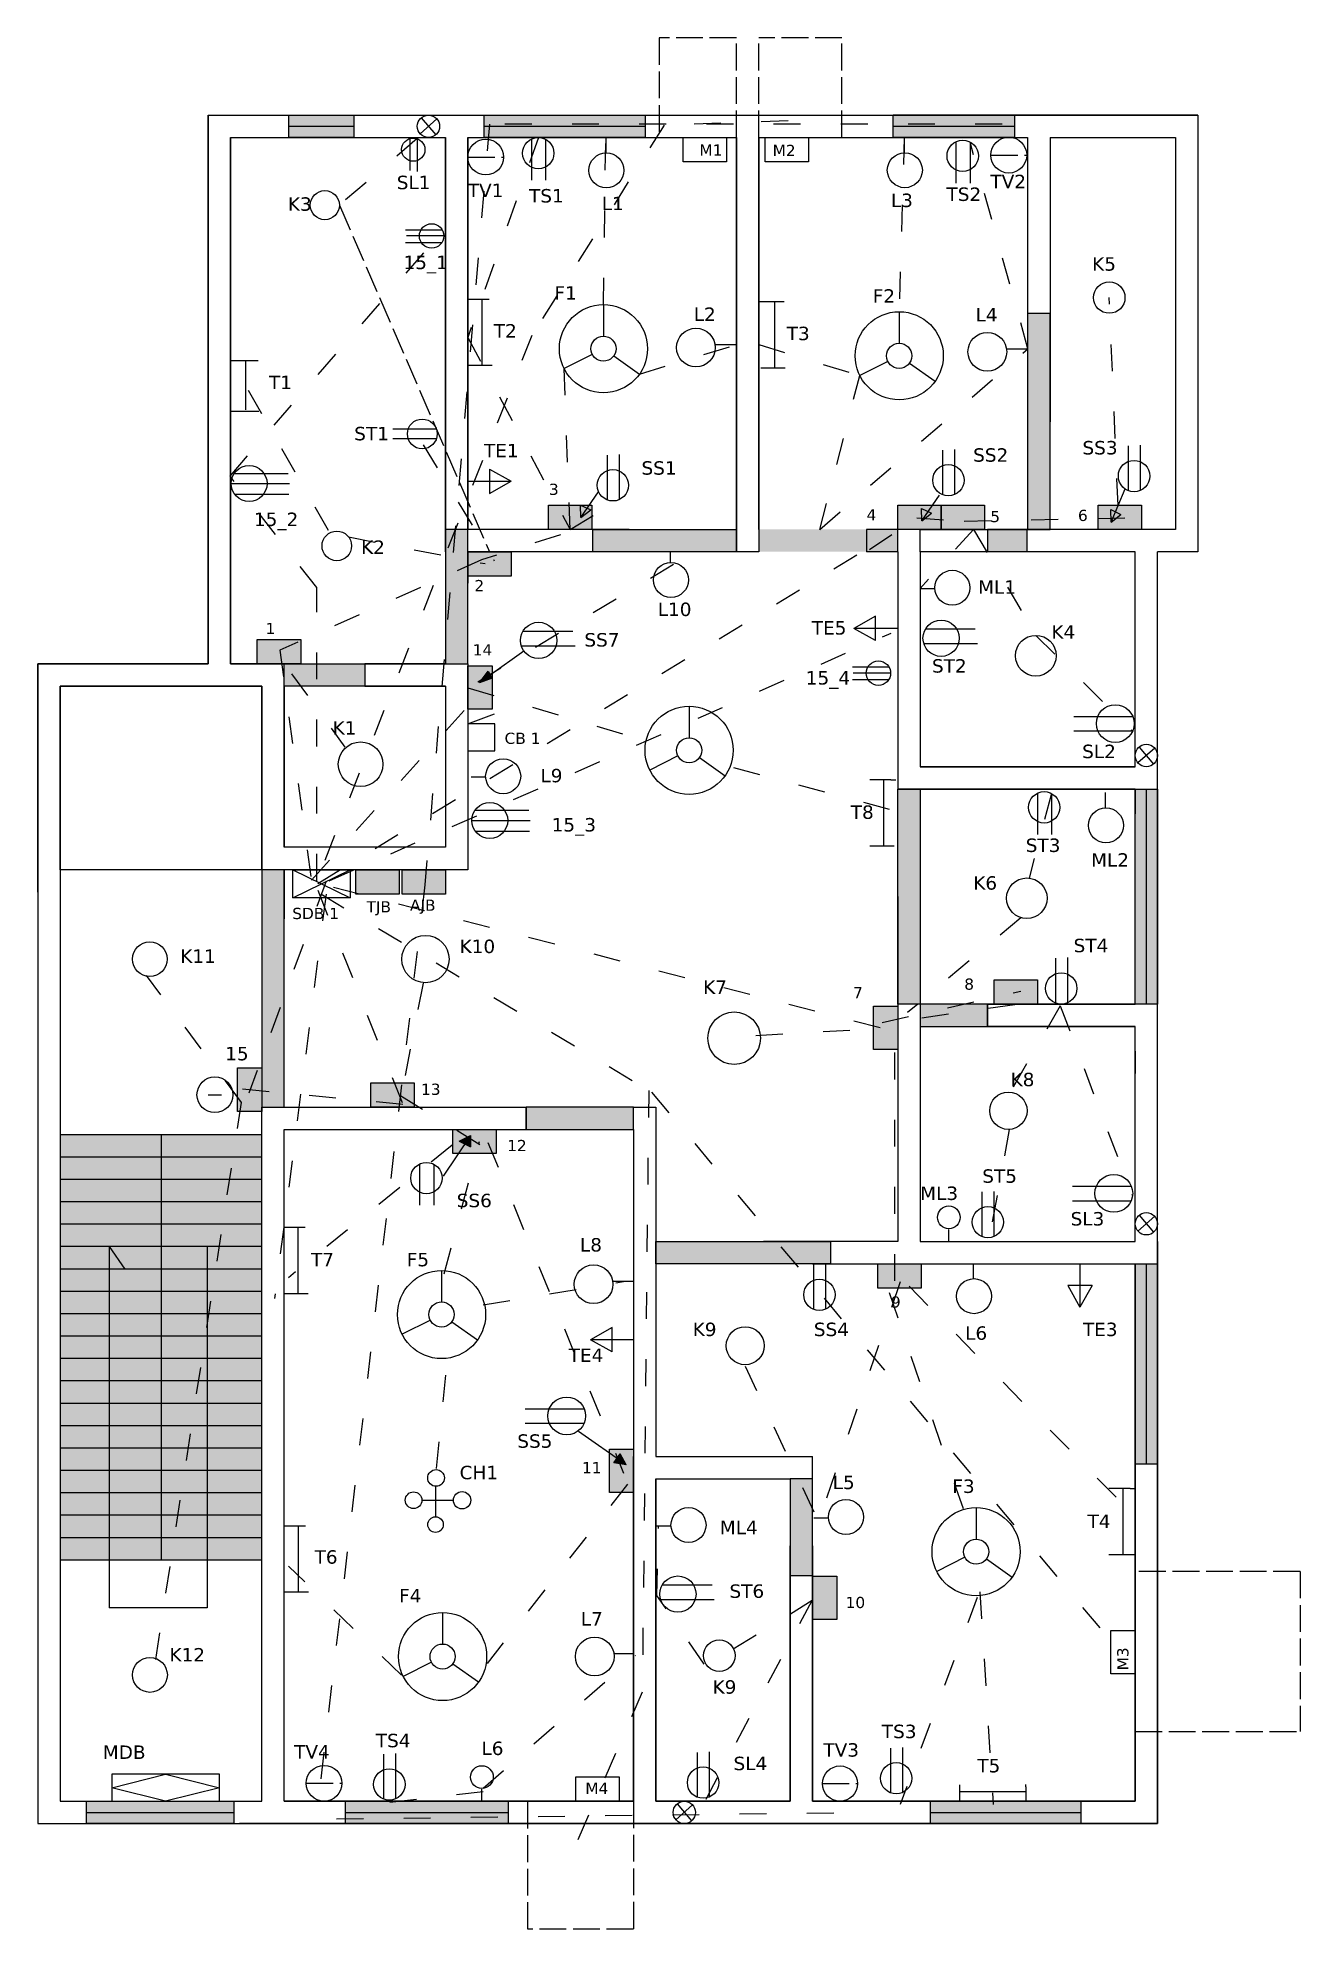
# Model space of a CAD drawing. Header units: feet. Extents: x 188 to 752, y -244 to 601.
import ezdxf

# ---------------------------------------------------------------- set-up
doc = ezdxf.new("R2010")
doc.units = ezdxf.units.FT
doc.header["$MEASUREMENT"] = 0
doc.linetypes.add('ACAD_ISO02W100', pattern=[15, 12, -3])
doc.linetypes.add('ACAD_ISO03W100', pattern=[30, 12, -18])
doc.styles.get("Standard").update_dxf_attribs({"font": 'verdana.ttf', "height": 6})

msp = doc.modelspace()

# ---------------------------------------------------------------- hatches: boundary and pattern name
at = {"linetype": 'ACAD_ISO02W100'}
h = msp.add_hatch(color=70, dxfattribs=at)
h.paths.add_polyline_path([(329.29, 561.45), (329.29, 566.45), (300.25, 566.45), (300.25, 561.45)])
h.paths.add_polyline_path([(329.29, 556.45), (329.29, 561.45), (300.25, 561.45), (300.25, 556.45)])
h.paths.add_polyline_path([(459.39, 561.45), (459.39, 566.45), (387.44, 566.45), (387.44, 561.45)])
h.paths.add_polyline_path([(387.44, 561.45), (387.44, 556.45), (411.5, 556.45, -0.007605), (411.72, 556.45), (436.88, 556.45, -0.137077), (440.65, 556.45), (459.39, 556.45), (459.39, 561.45)])
h.paths.add_polyline_path([(624.25, 561.45), (624.25, 566.45), (570.13, 566.45), (570.13, 561.45)])
h.paths.add_polyline_path([(570.13, 561.45), (570.13, 556.45), (620.28, 556.45, -0.089971), (623.14, 556.45), (624.25, 556.45), (624.25, 561.45)])
h.paths.add_polyline_path([(678.13, -36.01), (683.13, -36.01), (683.13, 53.45), (678.13, 53.45)])
h.paths.add_polyline_path([(688.13, 53.45), (683.13, 53.45), (683.13, -36.01), (688.13, -36.01)])
h.paths.add_polyline_path([(678.13, 169.45), (683.13, 169.45), (683.13, 265.45), (678.13, 265.45)])
h.paths.add_polyline_path([(688.13, 265.45), (683.13, 265.45), (683.13, 169.45), (688.13, 169.45)])
h.paths.add_polyline_path([(653.82, -191.55), (653.82, -186.55), (611.85, -186.55, -0.000194), (611.84, -186.55), (586.79, -186.55), (586.79, -191.55)])
h.paths.add_polyline_path([(653.82, -196.55), (653.82, -191.55), (586.79, -191.55), (586.79, -196.55)])
h.paths.add_polyline_path([(398.12, -191.55), (398.12, -186.55), (372.77, -186.55, -0.000274), (372.76, -186.55), (325.54, -186.55), (325.54, -191.55)])
h.paths.add_polyline_path([(325.54, -191.55), (325.54, -196.55), (398.12, -196.55), (398.12, -191.55)])
h.paths.add_polyline_path([(275.58, -191.55), (275.58, -186.55), (209.79, -186.55), (209.79, -191.55)])
h.paths.add_polyline_path([(209.79, -191.55), (209.79, -196.55), (275.58, -196.55), (275.58, -191.55)])
h = msp.add_hatch(color=104)
h.paths.add_polyline_path([(288.13, 123.45), (298.13, 123.45), (298.13, 229.45), (288.13, 229.45)])
h.paths.add_polyline_path([(454.13, 113.45), (454.13, 123.45), (406.13, 123.45), (406.13, 113.45)])
h.paths.add_polyline_path([(298.13, 321.45), (298.13, 311.45), (334.13, 311.45), (334.13, 321.45)])
h.paths.add_polyline_path([(370.13, 321.45), (380.13, 321.45), (380.13, 381.45), (370.13, 381.45)])
h.paths.add_polyline_path([(500.13, 371.45), (500.13, 381.45), (435.97, 381.45), (435.97, 371.45)])
h.paths.add_polyline_path([(558.13, 371.45), (558.13, 381.45), (510.13, 381.45), (510.13, 371.45)])
h.paths.add_polyline_path([(572.13, 371.45), (572.13, 381.45), (558.13, 381.45), (558.13, 371.45)])
h.paths.add_polyline_path([(612.13, 381.45), (612.13, 371.45), (629.71, 371.45), (629.71, 381.45)])
h.paths.add_polyline_path([(630.13, 381.45), (640.13, 381.45), (640.13, 429.45), (640.13, 429.45), (640.13, 477.88), (630.13, 477.88)])
h.paths.add_polyline_path([(582.13, 265.45), (572.13, 265.45), (572.13, 169.45), (582.13, 169.45)])
h.paths.add_polyline_path([(582.13, 169.45), (582.13, 159.45), (612.13, 159.45), (612.13, 169.45)])
h.paths.add_polyline_path([(542.13, 53.45), (542.13, 63.45), (464.13, 63.45), (464.13, 53.45)])
h.paths.add_polyline_path([(534.13, -42.55), (524.13, -42.55), (524.13, -72.55), (524.13, -85.71), (534.13, -85.71), (534.13, -72.55)])
h = msp.add_hatch(color=253, dxfattribs=at)
h.paths.add_polyline_path([(435.5, 392.29), (416.13, 392.29), (416.13, 381.45), (435.5, 381.45)])
h.paths.add_polyline_path([(399.5, 371.45), (380.13, 371.45), (380.13, 360.55), (399.5, 360.55)])
h.paths.add_polyline_path([(591.5, 392.29), (572.13, 392.29), (572.13, 381.45), (591.5, 381.45)])
h.paths.add_polyline_path([(610.88, 392.29), (591.5, 392.29), (591.5, 381.45), (610.88, 381.45)])
h.paths.add_polyline_path([(681.02, 392.29), (661.64, 392.29), (661.64, 381.45), (681.02, 381.45)])
h.paths.add_polyline_path([(390.97, 320.45), (380.13, 320.45), (380.13, 301.08), (390.97, 301.08)])
h.paths.add_polyline_path([(572.13, 168.58), (561.3, 168.58), (561.3, 149.2), (572.13, 149.2)])
h.paths.add_polyline_path([(634.48, 180.29), (615.11, 180.29), (615.11, 169.45), (634.48, 169.45)])
h.paths.add_polyline_path([(356.21, 134.29), (336.83, 134.29), (336.83, 123.45), (356.21, 123.45)])
h.paths.add_polyline_path([(392.85, 113.45), (373.47, 113.45), (373.47, 102.7), (392.85, 102.7)])
h.paths.add_polyline_path([(544.97, -86.09), (534.13, -86.09), (534.13, -105.47), (544.97, -105.47)])
h.paths.add_polyline_path([(582.64, 53.45), (563.26, 53.45), (563.26, 42.54), (582.64, 42.54)])
for color, points in [(253, [(399.5, 371.45), (380.13, 371.45), (380.13, 369.14), (382.19, 368.03), (383.4, 370.1), (386.08, 365.95), (380.97, 365.95), (382.19, 368.03), (380.13, 369.14), (380.13, 360.55), (399.5, 360.55)]), (92, [(349.47, 229.45), (330.09, 229.45), (330.09, 218.5), (349.47, 218.5)]), (130, [(370.16, 229.44), (350.78, 229.45), (350.78, 218.6), (370.16, 218.6)])]:
    msp.add_hatch(color=color, dxfattribs=at).paths.add_polyline_path(points)
for points in [[(305.5, 332.29), (286.13, 332.29), (286.13, 321.45), (305.5, 321.45)], [(288.1, 140.91), (277.26, 140.91), (277.26, 121.53), (288.1, 121.53)], [(454.13, -29.37), (443.42, -29.37), (443.42, -48.75), (454.13, -48.75)]]:
    msp.add_hatch(color=253).paths.add_polyline_path(points)
at = {"linetype": 'ACAD_ISO02W100', "true_color": 0x000000}
h = msp.add_hatch(color=18, dxfattribs=at)
h.paths.add_polyline_path([(385.33, 312.89), (390.77, 315.3), (389.28, 318.16)])
h.paths.add_polyline_path([(390.97, 314.93), (390.77, 315.3), (385.33, 312.89)])
h = msp.add_hatch(color=252)
h.paths.add_polyline_path([(243.13, 111.12), (198.13, 111.12), (198.13, 101.12), (243.13, 101.12)])
h.paths.add_polyline_path([(243.13, 101.12), (198.13, 101.12), (198.13, 91.12), (243.13, 91.12)])
h.paths.add_polyline_path([(243.13, 91.12), (198.13, 91.12), (198.13, 81.12), (243.13, 81.12)])
h.paths.add_polyline_path([(288.13, 91.12), (243.13, 91.12), (243.13, 81.12), (288.13, 81.12)])
h.paths.add_polyline_path([(288.13, 101.12), (243.13, 101.12), (243.13, 91.12), (288.13, 91.12)])
h.paths.add_polyline_path([(288.13, 111.12), (243.13, 111.12), (243.13, 101.12), (288.13, 101.12)])
h.paths.add_polyline_path([(243.13, 81.12), (198.13, 81.12), (198.13, 71.12), (243.13, 71.12)])
h.paths.add_polyline_path([(288.13, 71.12), (243.13, 71.12), (243.13, 61.12), (288.13, 61.12)])
h.paths.add_polyline_path([(288.13, 81.12), (243.13, 81.12), (243.13, 71.12), (288.13, 71.12)])
h.paths.add_polyline_path([(243.13, 71.12), (198.13, 71.12), (198.13, 61.12), (243.13, 61.12)])
h.paths.add_polyline_path([(243.13, 61.12), (219.97, 61.12), (226.95, 51.12), (243.13, 51.12)])
h.paths.add_polyline_path([(219.97, 61.12), (198.13, 61.12), (198.13, 51.12), (213.49, 51.12)])
h.paths.add_polyline_path([(219.97, 61.12), (213.49, 51.12), (219.97, 51.12)], flags=16)
h.paths.add_polyline_path([(219.97, 61.12), (219.97, 51.12), (226.95, 51.12)])
h.paths.add_polyline_path([(243.13, 51.12), (219.97, 51.12), (219.97, 41.12), (243.13, 41.12)])
h.paths.add_polyline_path([(219.97, 51.12), (198.13, 51.12), (198.13, 41.12), (219.97, 41.12)])
h.paths.add_polyline_path([(219.97, 41.12), (198.13, 41.12), (198.13, 31.12), (219.97, 31.12)])
h.paths.add_polyline_path([(243.13, 41.12), (219.97, 41.12), (219.97, 31.12), (243.13, 31.12)])
h.paths.add_polyline_path([(263.81, 61.12), (243.13, 61.12), (243.13, 51.12), (263.81, 51.12)])
h.paths.add_polyline_path([(288.13, 61.12), (263.81, 61.12), (263.81, 51.12), (288.13, 51.12)])
h.paths.add_polyline_path([(263.81, 51.12), (243.13, 51.12), (243.13, 41.12), (263.81, 41.12)])
h.paths.add_polyline_path([(288.13, 51.12), (263.81, 51.12), (263.81, 41.12), (288.13, 41.12)])
h.paths.add_polyline_path([(263.81, 41.12), (243.13, 41.12), (243.13, 31.12), (263.81, 31.12)])
h.paths.add_polyline_path([(288.13, 41.12), (263.81, 41.12), (263.81, 31.12), (288.13, 31.12)])
h.paths.add_polyline_path([(263.81, 31.12), (243.13, 31.12), (243.13, 21.12), (263.81, 21.12)])
h.paths.add_polyline_path([(288.13, 31.12), (263.81, 31.12), (263.81, 21.12), (288.13, 21.12)])
h.paths.add_polyline_path([(243.13, 31.12), (219.97, 31.12), (219.97, 21.12), (243.13, 21.12)])
h.paths.add_polyline_path([(219.97, 31.12), (198.13, 31.12), (198.13, 21.12), (219.97, 21.12)])
h.paths.add_polyline_path([(219.97, 21.12), (198.13, 21.12), (198.13, 11.12), (219.97, 11.12)])
h.paths.add_polyline_path([(243.13, 11.12), (219.97, 11.12), (219.97, 1.12), (243.13, 1.12)])
h.paths.add_polyline_path([(263.81, 21.12), (243.13, 21.12), (243.13, 16.12), (243.13, 11.12), (263.81, 11.12)])
h.paths.add_polyline_path([(243.13, 16.12), (243.13, 21.12), (219.97, 21.12), (219.97, 11.12), (243.13, 11.12)])
h.paths.add_polyline_path([(288.13, 21.12), (263.81, 21.12), (263.81, 11.12), (288.13, 11.12)])
h.paths.add_polyline_path([(288.13, 11.12), (263.81, 11.12), (263.81, 1.12), (288.13, 1.12)])
h.paths.add_polyline_path([(263.81, 11.12), (243.13, 11.12), (243.13, 1.12), (263.81, 1.12)])
h.paths.add_polyline_path([(219.97, 11.12), (198.13, 11.12), (198.13, 1.12), (219.97, 1.12)])
h.paths.add_polyline_path([(219.97, 1.12), (198.13, 1.12), (198.13, -8.88), (219.97, -8.88)])
h.paths.add_polyline_path([(243.13, 1.12), (219.97, 1.12), (219.97, -8.88), (243.13, -8.88)])
h.paths.add_polyline_path([(263.81, 1.12), (243.13, 1.12), (243.13, -8.88), (263.81, -8.88)])
h.paths.add_polyline_path([(288.13, 1.12), (263.81, 1.12), (263.81, -8.88), (288.13, -8.88)])
h.paths.add_polyline_path([(219.97, -8.88), (198.13, -8.88), (198.13, -18.88), (219.97, -18.88)])
h.paths.add_polyline_path([(243.13, -8.88), (219.97, -8.88), (219.97, -18.88), (243.13, -18.88)])
h.paths.add_polyline_path([(263.81, -8.88), (243.13, -8.88), (243.13, -18.88), (263.81, -18.88)])
h.paths.add_polyline_path([(288.13, -8.88), (263.81, -8.88), (263.81, -18.88), (288.13, -18.88)])
h.paths.add_polyline_path([(288.13, -18.88), (263.81, -18.88), (263.81, -28.88), (288.13, -28.88)])
h.paths.add_polyline_path([(263.81, -18.88), (243.13, -18.88), (243.13, -28.88), (263.81, -28.88)])
h.paths.add_polyline_path([(243.13, -18.88), (219.97, -18.88), (219.97, -28.88), (243.13, -28.88)])
h.paths.add_polyline_path([(219.97, -18.88), (198.13, -18.88), (198.13, -28.88), (219.97, -28.88)])
h.paths.add_polyline_path([(219.97, -28.88), (198.13, -28.88), (198.13, -38.88), (219.97, -38.88)])
h.paths.add_polyline_path([(243.13, -28.88), (219.97, -28.88), (219.97, -38.88), (243.13, -38.88)])
h.paths.add_polyline_path([(263.81, -28.88), (243.13, -28.88), (243.13, -38.88), (263.81, -38.88)])
h.paths.add_polyline_path([(288.13, -28.88), (263.81, -28.88), (263.81, -38.88), (288.13, -38.88)])
h.paths.add_polyline_path([(288.13, -38.88), (263.81, -38.88), (263.81, -48.88), (288.13, -48.88)])
h.paths.add_polyline_path([(263.81, -38.88), (243.13, -38.88), (243.13, -48.88), (263.81, -48.88)])
h.paths.add_polyline_path([(243.13, -38.88), (219.97, -38.88), (219.97, -48.88), (243.13, -48.88)])
h.paths.add_polyline_path([(219.97, -38.88), (198.13, -38.88), (198.13, -48.88), (219.97, -48.88)])
h.paths.add_polyline_path([(219.97, -48.88), (198.13, -48.88), (198.13, -58.88), (219.97, -58.88)])
h.paths.add_polyline_path([(243.13, -48.88), (219.97, -48.88), (219.97, -58.88), (243.13, -58.88)])
h.paths.add_polyline_path([(263.81, -48.88), (243.13, -48.88), (243.13, -58.88), (263.81, -58.88)])
h.paths.add_polyline_path([(288.13, -48.88), (263.81, -48.88), (263.81, -58.88), (288.13, -58.88)])
h.paths.add_polyline_path([(288.13, -58.88), (263.81, -58.88), (263.81, -68.88), (288.13, -68.88)])
h.paths.add_polyline_path([(263.81, -58.88), (243.13, -58.88), (243.13, -68.88), (263.81, -68.88)])
h.paths.add_polyline_path([(263.81, -68.88), (243.13, -68.88), (243.13, -78.88), (263.81, -78.88)])
h.paths.add_polyline_path([(288.13, -68.88), (263.81, -68.88), (263.81, -78.88), (288.13, -78.88)])
h.paths.add_polyline_path([(243.13, -68.88), (219.97, -68.88), (219.97, -78.88), (243.13, -78.88)])
h.paths.add_polyline_path([(243.13, -58.88), (219.97, -58.88), (219.97, -68.88), (243.13, -68.88)])
h.paths.add_polyline_path([(219.97, -58.88), (198.13, -58.88), (198.13, -68.88), (219.97, -68.88)])
h.paths.add_polyline_path([(219.97, -68.88), (198.13, -68.88), (198.13, -78.88), (219.97, -78.88)])
h = msp.add_hatch(color=18, dxfattribs=at)
h.paths.add_polyline_path([(381.27, 110.71), (376.27, 108.21), (378.75, 106.96)])
h.paths.add_polyline_path([(381.27, 110.71), (378.75, 106.96), (381.27, 105.71)])
h = msp.add_hatch(color=18, dxfattribs=at)
h.paths.add_polyline_path([(219.97, 61.12), (213.49, 51.12), (219.97, 51.12)])
h.paths.add_polyline_path([(219.97, 61.12), (219.97, 51.12), (226.95, 51.12)])
msp.add_hatch(color=18, dxfattribs=at).paths.add_polyline_path([(450.79, -36.29), (445.27, -35.44), (448.16, -31.36)])

# ---------------------------------------------------------------- linework, layer by layer
at = {"linetype": 'ACAD_ISO02W100'}
for p, q in [((500.13, 600.96), (465.53, 600.96)), ((465.53, 600.96), (465.53, 556.45)), ((500.13, 556.45), (500.13, 600.96)), ((510.13, 556.45), (510.13, 600.97)), ((547.2, 600.97), (510.13, 600.97)), ((547.2, 556.45), (547.2, 600.97)), ((380.13, 547.71), (396.13, 547.72)), ((613.71, 548.58), (629.71, 548.58)), ((380.97, 365.95), (380.97, 365.95)), ((385.33, 312.89), (389.28, 318.16)), ((390.97, 314.93), (385.33, 312.89)), ((389.28, 318.16), (390.97, 314.93)), ((751.83, -83.94), (678.13, -83.94)), ((678.13, -155.48), (751.83, -155.48)), ((307.95, -178.55), (323.95, -178.55)), ((406.96, -243.71), (406.96, -186.55)), ((454.13, -186.55), (454.13, -243.71)), ((454.13, -243.71), (406.96, -243.71))]:
    msp.add_line(p, q, dxfattribs=at)
for p, q in [((264.13, 566.45), (706.13, 566.45)), ((264.13, 566.45), (264.13, 321.45)), ((706.13, 566.45), (617.24, 566.45)), ((706.13, 566.45), (706.13, 371.45)), ((366.29, 564.78), (358.83, 558.12)), ((359.3, 565.24), (365.81, 557.65)), ((274.13, 556.45), (370.13, 556.45)), ((274.13, 556.45), (274.13, 321.45)), ((380.13, 556.45), (500.13, 556.45)), ((510.13, 556.45), (630.13, 556.45)), ((640.13, 556.45), (696.13, 556.45)), ((696.13, 556.45), (696.13, 381.45)), ((389.81, 408.35), (389.81, 397.5)), ((389.81, 408.35), (399.5, 402.92)), ((380.13, 402.92), (399.5, 402.92)), ((389.81, 397.5), (399.5, 402.92)), ((430.61, 386.69), (438.54, 398.21)), ((667.36, 384.71), (673.63, 399.52)), ((430.61, 386.69), (430.52, 392.28)), ((430.52, 392.28), (435.02, 390.11)), ((430.61, 386.69), (435.02, 390.11)), ((582.86, 385.21), (582.77, 390.8)), ((582.77, 390.8), (587.27, 388.63)), ((582.86, 385.21), (590.79, 396.73)), ((582.86, 385.21), (587.27, 388.63)), ((667.36, 384.71), (667.27, 390.3)), ((667.27, 390.3), (671.77, 388.13)), ((558.13, 381.45), (558.13, 371.45)), ((572.13, 371.45), (572.13, 381.45)), ((582.13, 371.45), (582.13, 381.45)), ((612.13, 381.45), (612.13, 371.45)), ((667.36, 384.71), (671.77, 388.13)), ((696.13, 381.45), (688.13, 381.45)), ((678.13, 275.45), (678.13, 371.45)), ((688.13, -196.55), (688.13, 371.45)), ((706.13, 371.45), (688.13, 371.45)), ((562.25, 342.64), (552.57, 337.22)), ((562.25, 331.8), (562.25, 342.64)), ((571.94, 337.22), (552.57, 337.22)), ((562.25, 331.8), (552.57, 337.22)), ((264.13, 321.45), (188.13, 321.45)), ((188.13, 321.45), (188.13, -196.55)), ((188.13, 321.45), (188.13, -196.55)), ((298.13, 311.45), (298.13, 321.45)), ((334.13, 321.45), (334.13, 311.45)), ((370.13, 321.45), (380.13, 321.45)), ((264.13, 311.45), (198.13, 311.45)), ((198.13, 311.45), (198.13, -186.55)), ((198.13, 311.45), (198.13, -186.55)), ((380.13, 294.53), (392.03, 299)), ((380.13, 294.53), (380.13, 282.53)), ((392.13, 294.53), (380.13, 294.53)), ((392.13, 282.53), (392.13, 294.53)), ((380.13, 282.53), (392.13, 282.53)), ((686.86, 283.78), (679.4, 277.12)), ((679.87, 284.24), (686.38, 276.65)), ((582.13, 265.45), (572.13, 265.45)), ((678.13, 169.45), (678.13, 265.45)), ((678.13, 265.45), (678.13, 264.45)), ((678.13, 265.45), (678.13, 255.45)), ((678.13, 264.45), (678.13, 254.45)), ((288.13, 229.45), (288.13, 207.45)), ((298.13, 229.45), (298.13, 207.45)), ((301.96, 229.45), (327.53, 216.91)), ((301.96, 216.91), (327.53, 229.45)), ((612.13, 169.45), (612.13, 159.45)), ((678.13, 63.45), (678.13, 159.45)), ((678.13, 148.45), (678.13, 138.45)), ((264.2, 128.95), (270.2, 128.95)), ((406.13, 113.45), (406.13, 123.45)), ((454.13, 113.45), (454.13, 123.45)), ((288.13, 111.12), (198.13, 111.12)), ((243.13, 111.12), (243.13, 16.12)), ((381.27, 110.71), (369.09, 92.6)), ((376.27, 108.21), (381.27, 110.71)), ((381.27, 110.71), (381.27, 105.71)), ((376.27, 108.21), (381.27, 105.71)), ((288.13, 101.12), (198.13, 101.12)), ((288.13, 91.12), (198.13, 91.12)), ((288.13, 81.12), (198.13, 81.12)), ((288.13, 71.12), (198.13, 71.12)), ((686.86, 74.67), (679.4, 68.01)), ((679.87, 75.13), (686.38, 67.54)), ((288.13, 61.12), (198.13, 61.12)), ((219.97, 61.12), (226.95, 51.12)), ((219.97, 61.12), (219.97, -100.14)), ((263.81, 61.12), (263.81, -100.14)), ((572.13, 63.45), (512.13, 63.45)), ((288.13, 51.12), (198.13, 51.12)), ((524.13, 53.45), (512.13, 53.45)), ((534.13, 53.45), (524.13, 53.45)), ((653.47, 53.43), (653.47, 34.05)), ((678.13, -186.55), (678.13, 53.45)), ((658.89, 43.74), (648.05, 43.74)), ((648.05, 43.74), (653.47, 34.05)), ((658.89, 43.74), (653.47, 34.05)), ((288.13, 41.12), (198.13, 41.12)), ((288.13, 31.12), (198.13, 31.12)), ((288.13, 21.12), (198.13, 21.12)), ((444.55, 24.95), (434.86, 19.53)), ((454.24, 19.53), (434.86, 19.53)), ((444.55, 14.11), (434.86, 19.53)), ((444.55, 14.11), (444.55, 24.95)), ((288.13, 11.12), (198.13, 11.12)), ((243.13, 16.12), (243.13, -78.88)), ((288.13, 1.12), (198.13, 1.12)), ((288.13, -8.88), (198.13, -8.88)), ((288.13, -18.88), (198.13, -18.88)), ((450.79, -36.29), (429.51, -21.42)), ((288.13, -28.88), (198.13, -28.88)), ((445.27, -35.44), (448.16, -31.36)), ((450.79, -36.29), (448.16, -31.36)), ((524.13, -32.55), (529.13, -32.55)), ((529.13, -32.55), (534.13, -32.55)), ((534.13, -42.55), (534.13, -32.55)), ((288.13, -38.88), (198.13, -38.88)), ((450.79, -36.29), (445.27, -35.44)), ((288.13, -48.88), (198.13, -48.88)), ((534.13, -42.55), (524.13, -42.55)), ((524.13, -42.55), (524.13, -72.55)), ((534.13, -72.55), (534.13, -42.55)), ((288.13, -58.88), (198.13, -58.88)), ((288.13, -68.88), (198.13, -68.88)), ((288.13, -78.88), (198.13, -78.88)), ((524.13, -85.71), (534.13, -85.71)), ((263.81, -100.14), (219.97, -100.14)), ((245.19, -174.55), (221.19, -174.55)), ((221.19, -174.55), (221.19, -180.55)), ((221.19, -180.55), (245.19, -174.55)), ((269.19, -174.55), (245.19, -174.55)), ((245.19, -174.55), (269.19, -180.55)), ((269.19, -180.55), (269.19, -174.55)), ((221.19, -180.55), (221.19, -186.55)), ((245.19, -186.55), (221.19, -180.55)), ((269.19, -180.55), (245.19, -186.55)), ((269.19, -186.55), (269.19, -180.55)), ((198.13, -186.55), (288.13, -186.55)), ((298.13, -186.55), (454.13, -186.55)), ((454.13, -186.55), (444.13, -186.55)), ((464.13, -186.55), (524.13, -186.55)), ((480.54, -188.22), (473.08, -194.88)), ((473.56, -187.76), (480.07, -195.35)), ((534.13, -186.55), (678.13, -186.55)), ((188.13, -196.55), (688.13, -196.55))]:
    msp.add_line(p, q)
at = {"color": 0}
for p, q in [((300.25, 561.45), (329.29, 561.45)), ((387.44, 561.45), (459.39, 561.45)), ((570.13, 561.45), (624.25, 561.45)), ((683.13, 265.45), (683.13, 169.45)), ((209.79, -191.55), (275.58, -191.55)), ((325.54, -191.55), (398.12, -191.55)), ((586.79, -191.55), (653.82, -191.55))]:
    msp.add_line(p, q, dxfattribs=at)
at = {"color": 4, "linetype": 'ACAD_ISO03W100', "lineweight": -2}
for p, q in [((389.85, 562.44), (360.96, 222.73)), ((618.71, 562.44), (389.85, 562.44)), ((316.83, 224.29), (282.39, 129.65)), ((360.96, 222.73), (313.92, -181.33)), ((543.51, -191.85), (313.92, -194.72))]:
    msp.add_line(p, q, dxfattribs=at)
at = {"color": 3, "linetype": 'ACAD_ISO03W100', "lineweight": -2}
for p, q in [((467.75, 562.02), (408.69, 467.96)), ((523.12, 563.87), (467.75, 562.02)), ((273.95, 405.25), (369.93, 515.91)), ((408.69, 467.96), (312.71, 224.5)), ((312.71, 355.45), (273.95, 405.25)), ((312.71, 224.5), (312.71, 355.45)), ((318.25, 224.5), (569.26, 335.16)), ((314.54, 218.66), (462.2, 130.13)), ((460.92, 130.84), (458.04, -137.81)), ((462.2, 130.13), (671.55, -120.13)), ((458.04, -137.81), (429.32, -203.82))]:
    msp.add_line(p, q, dxfattribs=at)
at = {"color": 0, "linetype": 'ACAD_ISO03W100', "lineweight": -2}
for p, q in [((357.48, 555.95), (322.78, 526.23)), ((411.72, 556.45), (380.13, 467.18)), ((440.71, 481.81), (441.74, 556.45)), ((574.99, 556.45), (572.77, 478.64)), ((630.26, 462.09), (604.39, 554.44)), ((670.49, 392.11), (666.6, 484.96)), ((380.13, 467.18), (425.81, 381.45)), ((456.79, 450.79), (500.13, 463.95)), ((510.13, 463.95), (555.18, 450.12)), ((537.37, 381.45), (630.26, 462.09)), ((425.81, 381.45), (423.13, 453.29)), ((537.37, 381.45), (555.18, 450.12)), ((282.09, 443.57), (317.85, 381.04)), ((360.17, 419.13), (391.9, 367.4)), ((425.81, 381.45), (447.8, 394.57)), ((605.92, 381.45), (582.13, 355.05)), ((605.92, 381.45), (633.77, 334.12)), ((326.79, 378.06), (387.88, 366.15)), ((472.06, 365.73), (380.21, 310.66)), ((633.77, 334.12), (676.96, 291.26)), ((301.45, 316.9), (325.29, 284.15)), ((380.21, 310.66), (458.7, 287.3)), ((498.78, 275.06), (573.92, 255.04)), ((640.78, 263.5), (630.8, 225.73)), ((627.04, 207.98), (576.51, 165.69)), ((279.09, 125.53), (236.58, 182.18)), ((360.17, 178.83), (350.15, 127.1)), ((624.42, 169.1), (576.64, 162.34)), ((644.68, 168.66), (622.17, 129.7)), ((644.68, 168.66), (676.81, 84.12)), ((508.8, 155.47), (567.24, 158.81)), ((240.79, -123.28), (279.09, 125.53)), ((621.92, 113.5), (612.64, 63.3)), ((373.12, 106.39), (299.99, 47.24)), ((369.64, 48.98), (385.31, 108.13)), ((387.05, 35.06), (449.73, 45.5)), ((573.2, 45.37), (537.58, -59.44)), ((601.42, -56.04), (566.79, 45.3)), ((577.16, 43.39), (680.06, -61.42)), ((366.15, -38.02), (371.38, 14.18)), ((503.94, 7.79), (537.58, -63.39)), ((451.47, -44.98), (388.79, -125.02)), ((464.6, -94.73), (465.29, -63.47)), ((350.48, -130.24), (299.99, -81.52)), ((485.69, -125.32), (464.6, -94.73)), ((533.98, -96.77), (486.37, -185.81)), ((498.61, -118.52), (533.98, -96.77)), ((607.6, -95.59), (573.2, -187.97)), ((608.82, -93.06), (614.75, -187.97)), ((387.05, -180.7), (454.95, -121.54)), ((387.05, -182.44), (340.04, -187.66))]:
    msp.add_line(p, q, dxfattribs=at)
at = {"linetype": 'ByBlock'}
for p, q in [((354.23, 555.99), (354.23, 541.7)), ((357.48, 555.95), (357.48, 541.3)), ((368.77, 515.1), (352.36, 515.1)), ((368.5, 509.42), (352.36, 509.42)), ((369.44, 512.48), (352.7, 512.48)), ((568.29, 319.87), (551.89, 319.87)), ((568.03, 314.18), (551.89, 314.18)), ((568.97, 317.24), (552.23, 317.24))]:
    msp.add_line(p, q, dxfattribs=at)
at = {"color": 0, "lineweight": -2}
for p, q in [((408.56, 555.75), (408.56, 537.33)), ((414.87, 555.64), (414.87, 537.33)), ((441.74, 556.45), (441.74, 549.56)), ((574.99, 556.56), (574.99, 549.67)), ((598.07, 554.55), (598.07, 536.13)), ((604.39, 554.44), (604.39, 536.13)), ((389.63, 484.15), (380.13, 484.15)), ((386.33, 484.15), (386.33, 454.8)), ((440.71, 481.81), (440.71, 467.73)), ((510.13, 483.16), (521.38, 483.16)), ((517.14, 483), (517.14, 453.65)), ((572.77, 478.64), (572.77, 464.56)), ((380.13, 467.18), (380.13, 462.69)), ((274.13, 456.84), (286.59, 456.84)), ((281.01, 434.78), (281.01, 456.59)), ((435.7, 459.61), (423.13, 453.29)), ((445.29, 458.9), (456.79, 450.79)), ((490.54, 463.98), (500.13, 463.98)), ((567.76, 456.44), (555.18, 450.12)), ((620.68, 462.09), (630.26, 462.09)), ((380.13, 454.72), (391, 454.72)), ((510.93, 453.57), (521.81, 453.57)), ((577.34, 455.73), (588.85, 447.62)), ((274.13, 434.27), (286.85, 434.27)), ((366.14, 426.17), (346.63, 426.17)), ((366.11, 421.86), (346.63, 421.86)), ((442.44, 394.57), (442.44, 414.59)), ((447.8, 394.74), (447.8, 414.85)), ((592.26, 396.85), (592.26, 416.87)), ((597.62, 397.02), (597.62, 417.13)), ((675.16, 398.72), (675.16, 418.74)), ((680.52, 398.89), (680.52, 419)), ((275.84, 406.47), (299.89, 406.47)), ((274.42, 401.91), (300.48, 401.91)), ((275.94, 397.21), (300.18, 397.21)), ((470.54, 371.45), (470.54, 366.69)), ((582.13, 369.21), (582.13, 363.54)), ((582.13, 355.05), (588.65, 355.05)), ((404.02, 329.45), (428.03, 329.45)), ((404.82, 336.05), (427.01, 336.05)), ((583.76, 330.42), (607.77, 330.42)), ((584.57, 337.02), (606.75, 337.02)), ((390.12, 316.54), (405.14, 327.18)), ((478.97, 302.45), (478.97, 288.38)), ((677.13, 297.73), (650.78, 297.73)), ((676.96, 291.26), (650.78, 291.26)), ((473.96, 280.26), (461.39, 273.93)), ((483.55, 279.55), (495.05, 271.43)), ((381.58, 270.88), (388.11, 270.88)), ((569.09, 269.57), (559.59, 269.57)), ((565.8, 269.57), (565.8, 240.21)), ((569.09, 269.57), (571.28, 269.57)), ((634.46, 263.61), (634.46, 245.19)), ((640.78, 263.5), (640.78, 245.19)), ((664.79, 263.91), (664.79, 257.03)), ((383.32, 255.98), (407.36, 255.98)), ((381.9, 251.42), (407.95, 251.42)), ((383.42, 246.72), (407.66, 246.72)), ((559.59, 240.14), (570.46, 240.14)), ((642.66, 169.9), (642.66, 189.92)), ((648.01, 170.07), (648.01, 190.18)), ((358.6, 98.04), (358.6, 79.62)), ((364.92, 97.93), (364.92, 79.62)), ((609.89, 65.5), (609.89, 85.52)), ((615.25, 65.67), (615.25, 85.78)), ((676.49, 87.95), (650.14, 87.95)), ((676.32, 81.47), (650.14, 81.47)), ((307.48, 69.65), (297.98, 69.65)), ((304.19, 69.65), (304.19, 40.29)), ((594.98, 63.45), (594.98, 68.83)), ((534.66, 33.06), (534.66, 53.08)), ((540.02, 33.24), (540.02, 53.35)), ((605.87, 53.45), (605.87, 46.81)), ((368.4, 50.48), (368.4, 36.41)), ((444.82, 45.67), (454.13, 45.67)), ((297.98, 40.22), (308.85, 40.22)), ((363.4, 28.29), (350.82, 21.96)), ((372.98, 27.57), (384.48, 19.46)), ((432.17, -11.46), (405.82, -11.46)), ((432, -17.94), (405.82, -17.94)), ((365.72, -45.92), (365.72, -59.55)), ((675.94, -46.95), (666.44, -46.95)), ((672.65, -46.95), (672.65, -76.3)), ((675.94, -46.95), (678.13, -46.95)), ((359.66, -52.14), (373.68, -52.14)), ((607.13, -55.44), (607.13, -69.52)), ((307.67, -63.69), (298.17, -63.69)), ((304.38, -63.69), (304.38, -93.04)), ((464.34, -63.51), (470.87, -63.51)), ((534.65, -59.95), (541.17, -59.95)), ((602.12, -77.64), (589.55, -83.96)), ((611.71, -78.35), (623.21, -86.47)), ((666.44, -76.38), (677.31, -76.38)), ((677.31, -76.38), (678.13, -76.38)), ((466.99, -89.89), (489.18, -89.89)), ((298.17, -93.11), (309.04, -93.11)), ((466.19, -96.49), (490.2, -96.49)), ((368.87, -102.27), (368.87, -116.34)), ((363.86, -124.46), (351.29, -130.79)), ((373.45, -125.18), (384.95, -133.29)), ((445.34, -120.58), (454.13, -120.58)), ((342.62, -185.6), (342.62, -165.58)), ((347.98, -185.43), (347.98, -165.32)), ((482.72, -184.79), (482.72, -164.77)), ((488.08, -184.61), (488.08, -164.5)), ((568.97, -182.85), (568.97, -162.83)), ((574.33, -182.68), (574.33, -162.57)), ((386.45, -186.52), (386.45, -181.13)), ((599.76, -179.2), (599.76, -186.55)), ((599.81, -182.25), (629.23, -182.25)), ((629.38, -180.18), (629.38, -179.07)), ((629.38, -180.18), (629.38, -186.55))]:
    msp.add_line(p, q, dxfattribs=at)
at = {"color": 0, "linetype": 'ACAD_ISO02W100', "lineweight": -2}
for p, q in [((322.78, 526.23), (389.81, 371.45)), ((751.83, -83.94), (751.83, -155.48)), ((538.47, -178.68), (554.21, -178.68))]:
    msp.add_line(p, q, dxfattribs=at)
at = {"color": 1, "linetype": 'ACAD_ISO03W100', "lineweight": -2}
for p, q in [((559.53, 372.47), (580.65, 386.54)), ((580.65, 386.54), (601.77, 385.13)), ((601.77, 385.13), (673.59, 386.54)), ((313.1, 223.31), (562.34, 375.28)), ((421.53, 379.04), (386.32, 367.78)), ((386.32, 367.78), (296.2, 327.44)), ((296.2, 327.44), (310.28, 224.72)), ((310.28, 224.72), (384.91, 307.74)), ((313.09, 220.27), (351.12, 124.58)), ((320.14, 221.68), (566.57, 158.35)), ((565.16, 161.17), (627.12, 175.24)), ((570.79, 45.78), (570.79, 158.35)), ((351.12, 124.58), (277.89, 131.62)), ((349.71, 128.8), (386.32, 106.29)), ((389.14, 107.69), (449.69, -40.06))]:
    msp.add_line(p, q, dxfattribs=at)
at = {"color": 6, "linetype": 'ACAD_ISO03W100', "lineweight": -2}
msp.add_line((316.83, 218.55), (293.87, 37.88), dxfattribs=at)
for points in [[(264.13, 321.45), (264.13, 566.45), (380.13, 566.45)], [(370.13, 566.45), (510.13, 566.45)], [(500.13, 566.45), (640.13, 566.45)], [(298.13, 321.45), (274.13, 321.45), (274.13, 556.45), (370.13, 556.45), (370.13, 357.45)], [(370.13, 371.45), (370.13, 556.45)], [(380.13, 556.45), (380.13, 381.45)], [(452.13, 381.45), (380.13, 381.45), (380.13, 556.45), (500.13, 556.45), (500.13, 381.45)], [(510.13, 556.45), (510.13, 371.45), (500.13, 371.45)], [(510.13, 371.45), (500.13, 371.45), (500.13, 556.45)], [(510.13, 381.45), (510.13, 556.45), (630.13, 556.45), (630.13, 429.45)], [(640.13, 556.45), (640.13, 429.45)], [(582.13, 381.45), (558.13, 381.45)], [(582.13, 381.45), (572.13, 381.45)], [(688.13, 381.45), (612.13, 381.45)], [(630.13, 381.45), (612.13, 381.45)], [(380.13, 371.45), (380.13, 357.45)], [(452.13, 371.45), (380.13, 371.45)], [(572.13, 371.45), (558.13, 371.45)], [(572.13, 371.45), (572.13, 265.45)], [(582.13, 371.45), (582.13, 275.45), (678.13, 275.45), (678.13, 371.45), (612.13, 371.45)], [(640.13, 371.45), (612.13, 371.45)], [(688.13, 265.45), (688.13, 371.45)], [(188.13, 219.45), (188.13, 321.45), (264.13, 321.45)], [(274.13, 321.45), (298.13, 321.45)], [(288.13, 321.45), (288.13, 321.45), (298.13, 321.45)], [(380.13, 321.45), (380.13, 229.45), (298.13, 229.45)], [(370.13, 321.45), (334.13, 321.45)], [(334.13, 321.45), (370.13, 321.45)], [(380.13, 321.45), (380.13, 311.45)], [(288.13, 311.45), (264.13, 311.45)], [(288.13, 229.45), (288.13, 311.45)], [(298.13, 311.45), (298.13, 239.45)], [(334.13, 311.45), (370.13, 311.45), (370.13, 239.45), (298.13, 239.45), (298.13, 311.45)], [(370.13, 311.45), (334.13, 311.45)], [(572.13, 275.45), (572.13, 265.45)], [(678.13, 275.45), (582.13, 275.45)], [(688.13, 159.45), (688.13, 275.45)], [(582.13, 265.45), (678.13, 265.45)], [(612.13, 169.45), (678.13, 169.45), (678.13, 265.45), (582.13, 265.45)], [(572.13, 217.45), (572.13, 159.45)], [(582.13, 217.45), (582.13, 169.45)], [(582.13, 217.45), (582.13, 63.45), (678.13, 63.45), (678.13, 159.45), (612.13, 159.45)], [(572.13, 169.45), (572.13, 63.45)], [(678.13, 169.45), (612.13, 169.45)], [(688.13, 53.45), (688.13, 53.45), (688.13, 169.45)], [(612.13, 159.45), (678.13, 159.45)], [(454.13, 123.45), (464.13, 123.45), (464.13, -32.55)], [(454.13, 113.45), (454.13, -186.55), (298.13, -186.55), (298.13, 113.45), (406.13, 113.45)], [(688.13, 63.45), (688.13, -196.55), (524.13, -196.55)], [(582.13, 63.45), (678.13, 63.45)], [(534.13, 53.45), (678.13, 53.45), (678.13, -186.55), (534.13, -186.55), (534.13, -72.55)], [(572.13, 53.45), (678.13, 53.45)], [(454.13, -186.55), (454.13, -32.55)], [(464.13, -32.55), (524.13, -32.55)], [(524.13, -72.55), (524.13, -186.55), (464.13, -186.55), (464.13, -42.55), (524.13, -42.55)], [(464.13, -42.55), (464.13, -186.55)], [(524.13, -186.55), (524.13, -72.55)], [(534.13, -72.55), (534.13, -186.55)], [(534.13, -72.55), (534.13, -186.55)], [(454.13, -196.55), (278.13, -196.55)], [(464.13, -196.55), (464.13, -196.55), (288.13, -196.55)], [(534.13, -196.55), (534.13, -196.55), (454.13, -196.55)], [(534.13, -196.55), (534.13, -196.55), (454.13, -196.55)]]:
    msp.add_lwpolyline(points)
for points in [[(300.25, 566.45), (329.29, 566.45), (329.29, 556.45), (300.25, 556.45)], [(387.44, 566.45), (459.39, 566.45), (459.39, 556.45), (387.44, 556.45)], [(570.13, 566.45), (617.24, 566.45), (617.24, 566.45), (570.13, 566.45)], [(570.13, 566.45), (624.25, 566.45), (624.25, 556.45), (570.13, 556.45)], [(476.25, 556.45), (495.63, 556.45), (495.63, 545.59), (476.25, 545.59)], [(512.94, 556.45), (532.32, 556.45), (532.32, 545.62), (512.94, 545.62)], [(640.13, 477.88), (630.13, 477.88), (630.13, 381.45), (640.13, 381.45)], [(572.13, 392.29), (591.5, 392.29), (591.5, 381.45), (572.13, 381.45)], [(591.5, 392.29), (610.88, 392.29), (610.88, 381.45), (591.5, 381.45)], [(661.64, 392.29), (681.02, 392.29), (681.02, 381.45), (661.64, 381.45)], [(435.97, 381.45), (500.13, 381.45), (500.13, 371.45), (435.97, 371.45)], [(582.13, 381.45), (629.71, 381.45), (629.71, 371.45), (582.13, 371.45)], [(286.13, 332.29), (305.5, 332.29), (305.5, 321.45), (286.13, 321.45)], [(298.13, 321.45), (334.13, 321.45), (334.13, 311.45), (298.13, 311.45)], [(390.97, 320.45), (390.97, 301.08), (380.13, 301.08), (380.13, 320.45)], [(198.13, 311.45), (288.13, 311.45), (288.13, 229.45), (198.13, 229.45)], [(572.13, 265.45), (582.13, 265.45), (582.13, 169.45), (572.13, 169.45)], [(678.13, 265.45), (688.13, 265.45), (688.13, 169.45), (678.13, 169.45)], [(678.13, 259.45), (678.13, 259.45), (678.13, 254.45), (678.13, 254.45)], [(298.13, 229.45), (288.13, 229.45), (288.13, 123.45), (298.13, 123.45)], [(301.96, 229.45), (327.53, 229.45), (327.53, 216.91), (301.96, 216.91)], [(330.09, 229.45), (349.47, 229.45), (349.47, 218.5), (330.09, 218.5)], [(350.78, 229.45), (370.16, 229.44), (370.16, 218.6), (350.78, 218.6)], [(615.11, 180.29), (634.48, 180.29), (634.48, 169.45), (615.11, 169.45)], [(612.13, 169.45), (582.13, 169.45), (582.13, 159.45), (612.13, 159.45)], [(572.14, 168.58), (572.13, 149.2), (561.3, 149.2), (561.3, 168.58)], [(288.1, 140.91), (288.1, 121.53), (277.26, 121.53), (277.26, 140.91)], [(336.83, 134.29), (356.21, 134.29), (356.21, 123.45), (336.83, 123.45)], [(454.13, 123.45), (406.13, 123.45), (406.13, 113.45), (454.13, 113.45)], [(464.13, 63.45), (542.13, 63.45), (542.13, 53.45), (464.13, 53.45)], [(563.26, 53.45), (582.64, 53.45), (582.64, 42.54), (563.26, 42.54)], [(454.13, -29.37), (454.13, -48.75), (443.42, -48.75), (443.42, -29.37)], [(544.97, -86.09), (544.97, -105.47), (534.13, -105.47), (534.13, -86.09)], [(678.13, -110.29), (678.13, -129.67), (667.32, -129.67), (667.32, -110.29)], [(447.79, -186.55), (428.41, -186.55), (428.41, -175.71), (447.79, -175.71)], [(209.79, -186.55), (275.58, -186.55), (275.58, -196.55), (209.79, -196.55)], [(325.54, -186.55), (398.12, -186.55), (398.12, -196.55), (325.54, -196.55)], [(586.79, -186.55), (653.82, -186.55), (653.82, -196.55), (586.79, -196.55)]]:
    msp.add_lwpolyline(points, close=True)
at = {"flags": 128}
for points in [[(416.13, 392.29), (435.5, 392.29), (435.5, 381.45), (416.13, 381.45)], [(380.13, 381.45), (370.13, 381.45), (370.13, 321.45), (380.13, 321.45)], [(380.13, 371.45), (399.5, 371.45), (399.5, 360.55), (380.13, 360.55)], [(373.47, 113.45), (392.85, 113.45), (392.85, 102.7), (373.47, 102.7)], [(678.13, 53.45), (688.13, 53.45), (688.13, -36.01), (678.13, -36.01)]]:
    msp.add_lwpolyline(points, close=True, dxfattribs=at)
msp.add_lwpolyline([(288.13, -186.55), (288.13, 123.45), (406.13, 123.45)], dxfattribs=at)
for centre, radius in [((362.56, 561.45), 5), ((388.13, 547.72), 8), ((411.61, 549.45), 7), ((601.12, 548.25), 7), ((621.71, 548.58), 8), ((666.6, 484.96), 7), ((444.91, 401.12), 7), ((594.73, 403.4), 7), ((677.63, 405.27), 7), ((683.13, 280.45), 5), ((637.51, 257.31), 7), ((645.13, 176.45), 7), ((267.2, 128.95), 8), ((361.66, 91.74), 7), ((612.36, 72.05), 7), ((683.13, 71.34), 5), ((537.13, 39.61), 7), ((315.95, -178.55), 8), ((345.09, -179.05), 7), ((485.19, -178.24), 7), ((571.44, -176.3), 7), ((476.81, -191.55), 5)]:
    msp.add_circle(centre, radius)
at = {"linetype": 'ByBlock'}
for centre, radius in [((355.79, 551.03), 5.2), ((316.29, 526.23), 6.49), ((363.98, 512.48), 5.46), ((563.5, 317.24), 5.46)]:
    msp.add_circle(centre, radius, dxfattribs=at)
at = {"color": 0, "lineweight": -2}
for centre, radius in [((442.04, 541.75), 7.82), ((575.29, 541.86), 7.82), ((440.71, 462.13), 19.68), ((572.77, 458.96), 19.68), ((440.71, 462.13), 5.6), ((482, 462.63), 8.65), ((612.13, 460.74), 8.65), ((572.77, 458.96), 5.6), ((359.81, 424.06), 6.66), ((282.45, 401.91), 8.03), ((321.64, 374.08), 6.61), ((470.84, 358.88), 7.82), ((596.46, 355.35), 7.82), ((411.76, 331.86), 8.11), ((591.5, 332.82), 8.11), ((633.77, 325.02), 9.1), ((478.97, 282.78), 19.68), ((669.26, 294.7), 8.44), ((478.97, 282.78), 5.6), ((332.27, 276.55), 9.98), ((395.92, 271.18), 7.82), ((389.92, 251.42), 8.03), ((665.09, 249.22), 7.82), ((629.76, 216.71), 9.05), ((238.13, 189.53), 7.75), ((361.23, 189.52), 10.57), ((499.08, 154.2), 11.72), ((621.54, 121.8), 8.34), ((668.61, 84.91), 8.44), ((594.94, 74.19), 5.08), ((436.27, 44.32), 8.65), ((368.4, 30.8), 19.68), ((606.18, 39), 7.82), ((368.4, 30.8), 5.6), ((503.99, 16.86), 8.48), ((424.29, -14.5), 8.44), ((365.95, -42.19), 3.74), ((355.94, -52.14), 3.72), ((377.57, -52.14), 3.89), ((478.68, -63.21), 7.82), ((548.99, -59.65), 7.82), ((607.13, -75.12), 19.68), ((365.72, -63.03), 3.48), ((607.13, -75.12), 5.6), ((473.93, -94.08), 8.11), ((368.87, -121.95), 19.68), ((368.87, -121.95), 5.6), ((436.8, -121.93), 8.65), ((492.41, -121.53), 7.05), ((238.16, -130.14), 7.8), ((386.41, -175.78), 5.08), ((546.34, -178.68), 7.87)]:
    msp.add_circle(centre, radius, dxfattribs=at)
at = {"layer": 'Defpoints', "color": 0}
msp.add_line((683.13, 53.45), (683.13, -36.01), dxfattribs=at)

# ---------------------------------------------------------------- texts
at = {"color": 3, "char_height": 5, "attachment_point": 1}
for s, insert, width in [('M1', (483.54, 553.35), 8.9282), ('M2', (516.23, 553.19), 15.799)]:
    msp.add_mtext(s, dxfattribs=dict(at, insert=insert, width=width))
at = {"color": 0, "lineweight": -2, "char_height": 6, "attachment_point": 1}
for s, insert, width in [('SL1', (348.42, 539.39), 0.3918), ('TS1', (407.48, 533.44), 1.0268), ('15_1', (351.41, 503.68), 7.5873), ('F1', (418.86, 490.03), 0.4316), ('TE1', (387.34, 419.64), 3.0211), ('SS2', (605.79, 417.67), 1.0936), ('SS3', (654.61, 420.92), 1.0808), ('SS1', (457.69, 411.88), 3.4527), ('SS7', (432.19, 335.13), 0.3244), ('ST2', (587.4, 323.48), 0.2641), ('15_4', (531.04, 318.15), 2.1089), ('K1', (319.74, 295.78), 0.3056), ('L9', (412.58, 274.5), 5.3939), ('T8', (551.15, 258.17), 0.1622), ('ST3', (629.28, 243.38), 0.4111), ('K6', (605.85, 226.54), 0.4111), ('ST4', (650.65, 198.61), 1.2332), ('ML3', (582.13, 87.96), 5.16), ('T7', (310.1, 58.34), 0.6289), ('F5', (352.86, 58.34), 0.3145), ('L7', (430.57, -102.11), 0.3145), ('K12', (246.91, -118.16), 0.5411), ('K9', (489.43, -132.53), 1.44), ('TV4', (302.59, -161.49), 0.3145), ('TV3', (538.93, -160.65), 6.6218)]:
    msp.add_mtext(s, dxfattribs=dict(at, insert=insert, width=width))
for s, insert in [('TV1', (380.13, 535.84)), ('TS2', (593.9, 534.13)), ('TV2', (613.51, 539.82)), ('K3', (299.79, 529.74)), ('L1', (440, 530.02)), ('L3', (569.06, 531.4)), ('K5', (658.93, 502.98)), ('F2', (560.95, 488.69)), ('T2', (391.74, 473.11)), ('L2', (481.01, 480.54)), ('L4', (606.88, 480.31)), ('T3', (522.54, 471.95)), ('T1', (291.33, 450.08)), ('ST1', (329.4, 427.22)), ('15_2', (284.61, 388.94)), ('K2', (332.46, 376.52)), ('ML1', (608, 358.7)), ('L10', (464.96, 348.75)), ('TE5', (533.74, 340.48)), ('K4', (640.74, 338.65)), ('SL2', (654.48, 285.29)), ('15_3', (417.56, 252.53)), ('ML2', (658.46, 236.81)), ('K10', (376.48, 198.23)), ('K11', (251.73, 193.86)), ('K7', (485.19, 180)), ('15', (271.77, 150.33)), ('K8', (622.52, 138.77)), ('ST5', (609.86, 95.64)), ('SS6', (375.19, 84.73)), ('SL3', (649.32, 76.56)), ('L8', (430.22, 64.94)), ('K9', (480.56, 27.17)), ('SS4', (534.66, 27.17)), ('L6', (602.24, 25.52)), ('TE3', (654.8, 27.17)), ('TE4', (425.19, 15.62)), ('SS5', (402.23, -22.71)), ('CH1', (376.48, -36.77)), ('L5', (543.07, -41.17)), ('F3', (596.5, -42.88)), ('T4', (656.88, -58.53)), ('ML4', (492.67, -61.32)), ('T6', (311.71, -74.47)), ('F4', (349.44, -91.75)), ('ST6', (496.99, -89.73)), ('TS4', (339.06, -156.46)), ('L6', (386.23, -159.92)), ('TS3', (565.01, -152.39)), ('MDB', (217.15, -161.67)), ('SL4', (498.79, -166.69)), ('T5', (607.64, -167.68))]:
    msp.add_mtext(s, dxfattribs=dict(at, insert=insert))
at = {"char_height": 5, "attachment_point": 1}
for s, insert, width in [('3', (416.37, 401.84), 15.799), ('4', (558.19, 390.44), 15.799), ('5', (613.43, 389.69), 15.799), ('6', (652.6, 390.2), 9.6512), ('2', (383.07, 358.84), 15.799), ('1', (289.81, 339.68), 15.799), (' 14', (380.13, 330.14), 15.799), ('{\\C4;CB 1}', (396.55, 290.64), 23.5), ('SDB 1', (301.73, 212.42), 22.5489), ('{\\C3;TJB}', (334.92, 215.39), 15.799), ('{\\C4;AJB}', (354.31, 216.11), 15.799), ('8', (601.82, 180.87), 15.799), ('7', (552.16, 177.01), 15.799), ('13', (359.23, 133.9), 15.799), ('12', (397.71, 108.76), 15.799), ('9', (569.07, 38.9), 15.799), ('11', (431.14, -35.07), 15.799), ('10', (548.84, -95.29), 15.799), ('{\\C3;M4}', (432.6, -178.29), 15.799)]:
    msp.add_mtext(s, dxfattribs=dict(at, insert=insert, width=width))
at = {"insert": (670.13, -128.13), "char_height": 5, "width": 11.3856, "attachment_point": 1, "rotation": 90}
msp.add_mtext('{\\C3;M3}', dxfattribs=at)

doc.saveas('drawing.dxf')
